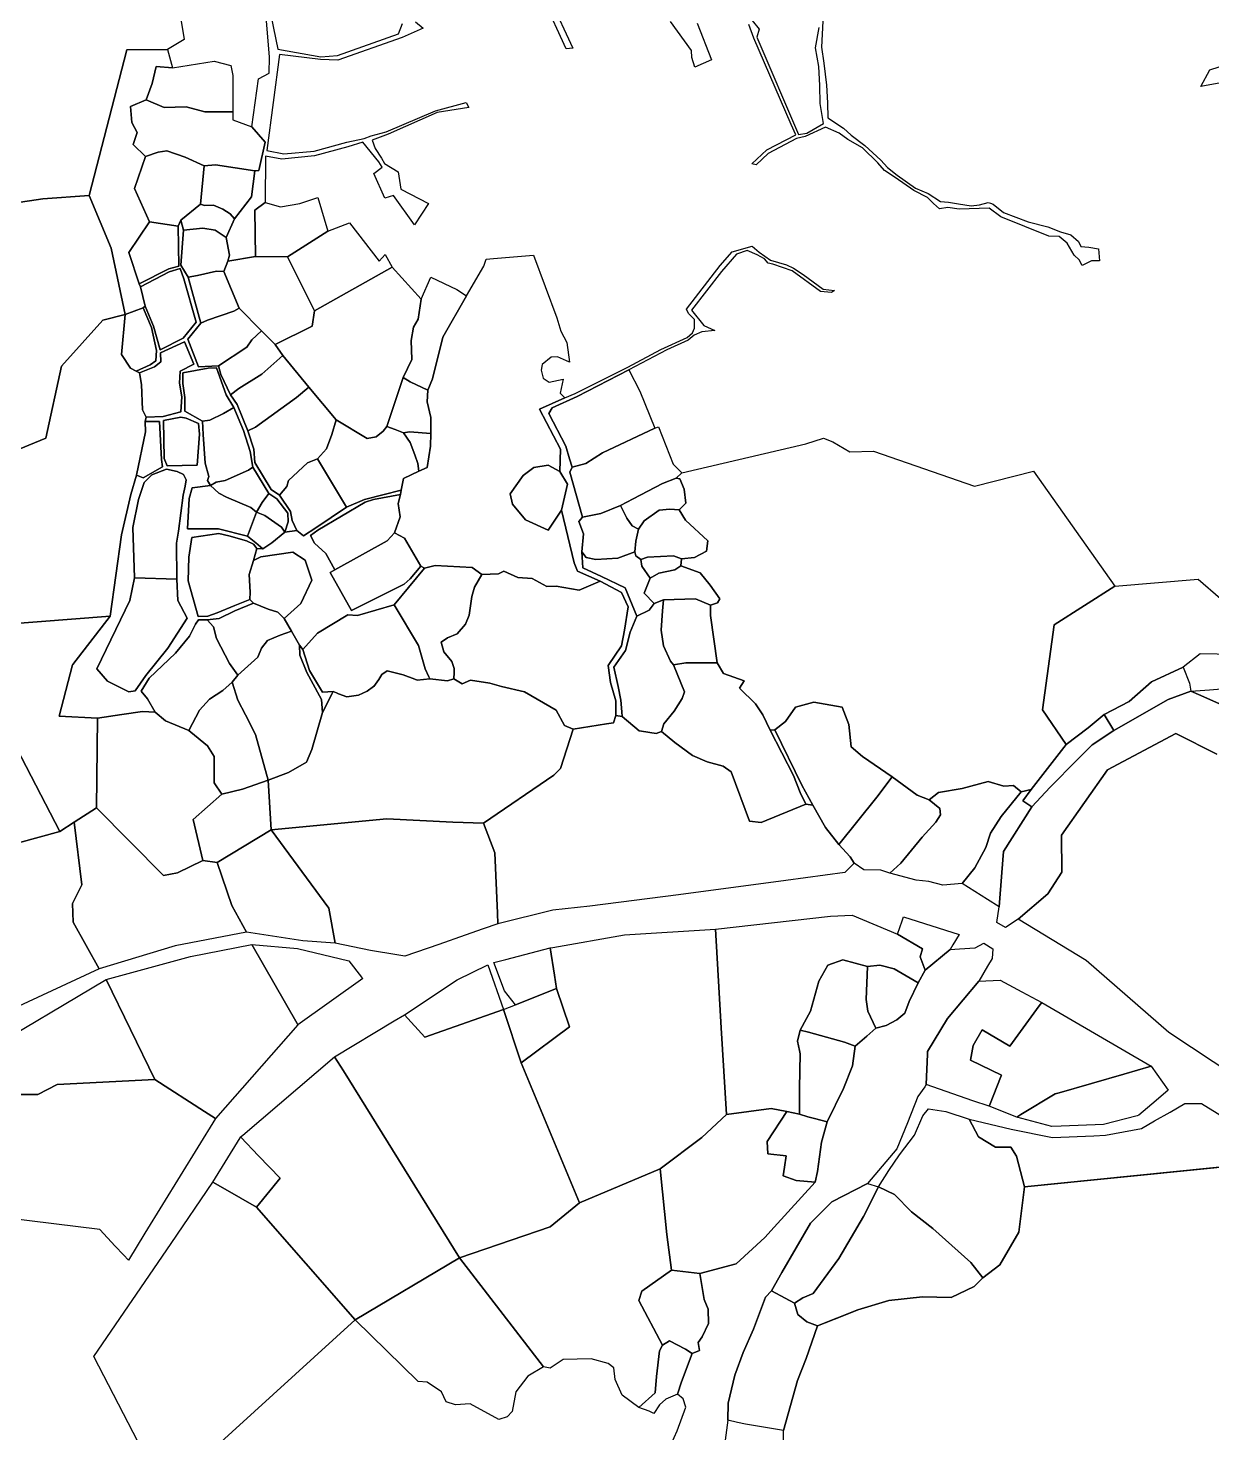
# Model space of a CAD drawing. Extents: x 544494 to 549037, y 1840490 to 1845220.
# Drawn here: x 546288.2 to 546574.5, y 1842195.2 to 1842534.8 of the extents above; entities that cross this region are included whole.
import ezdxf

# ---------------------------------------------------------------- set-up
doc = ezdxf.new("R2010")
doc.units = 0
doc.layers.add('Level 30', color=7, linetype='Continuous')

msp = doc.modelspace()

# ---------------------------------------------------------------- linework, layer by layer
at = {"layer": 'Level 30'}
for points in [[(546325.95, 1842532.06), (546321.91, 1842529.62), (546312.07, 1842529.53), (546302.97, 1842494.3), (546291.74, 1842493.54), (546249, 1842487.2), (546248.32, 1842516.22), (546251.68, 1842533.76), (546255.29, 1842545.66), (546301.68, 1842546.68), (546313.11, 1842545.78), (546320.74, 1842537.23), (546324.92, 1842538.41)], [(546318.2, 1842521.39), (546316.71, 1842517.43), (546312.99, 1842515.86), (546313.31, 1842511.99), (546314.58, 1842509.54), (546313.57, 1842506.7), (546316.54, 1842503.74), (546313.92, 1842496.02), (546317.55, 1842487.93), (546312.53, 1842480.52), (546315.06, 1842473.01), (546315.35, 1842472.25), (546316.53, 1842467.57), (546316, 1842467.2), (546311.66, 1842465.57), (546308.31, 1842481.64), (546302.97, 1842494.3), (546312.07, 1842529.53), (546321.91, 1842529.62), (546323.13, 1842525.23), (546319.18, 1842525.51)], [(546337.72, 1842523.33), (546337.67, 1842514.59), (546335.36, 1842514.53), (546330.93, 1842514.59), (546326.39, 1842515.77), (546321.09, 1842515.61), (546316.71, 1842517.43), (546318.2, 1842521.39), (546319.18, 1842525.51), (546323.13, 1842525.23), (546333.15, 1842526.8), (546337.19, 1842525.75)], [(546342.31, 1842510.94), (546345.51, 1842507.25), (546343.98, 1842500.35), (546343.02, 1842500.26), (546333.52, 1842501.78), (546330.74, 1842501.51), (546326.15, 1842503.61), (546321.72, 1842505.1), (546319.61, 1842504.77), (546316.54, 1842503.74), (546313.57, 1842506.7), (546314.58, 1842509.54), (546313.31, 1842511.99), (546312.99, 1842515.86), (546316.71, 1842517.43), (546321.09, 1842515.61), (546326.39, 1842515.77), (546330.93, 1842514.59), (546335.36, 1842514.53), (546337.67, 1842514.59), (546337.69, 1842512.6)], [(546316.54, 1842503.74), (546319.61, 1842504.77), (546321.72, 1842505.1), (546326.15, 1842503.61), (546330.74, 1842501.51), (546329.86, 1842492.24), (546325.16, 1842488.4), (546324.51, 1842486.89), (546317.55, 1842487.93), (546313.92, 1842496.02)], [(546330.74, 1842501.51), (546333.52, 1842501.78), (546343.02, 1842500.26), (546342.22, 1842494.02), (546338.1, 1842488.66), (546337.09, 1842489.92), (546335.25, 1842491.01), (546333, 1842491.97), (546330.88, 1842491.91), (546329.86, 1842492.24)], [(546302.97, 1842494.3), (546308.31, 1842481.64), (546311.66, 1842465.57), (546306.22, 1842464.18), (546296.23, 1842453.08), (546292.47, 1842435.68), (546283.3, 1842431.84), (546284.14, 1842419.28), (546264.17, 1842421.67), (546240.96, 1842424.62), (546244.13, 1842432.46), (546249, 1842487.2), (546291.74, 1842493.54)], [(546338.1, 1842488.66), (546336.06, 1842484.19), (546333.46, 1842485.96), (546330.48, 1842486.4), (546325.76, 1842485.97), (546325.16, 1842488.4), (546329.86, 1842492.24), (546330.88, 1842491.91), (546333, 1842491.97), (546335.25, 1842491.01), (546337.09, 1842489.92)], [(546358.29, 1842493.85), (546360.65, 1842485.75), (546350.94, 1842479.51), (546343.17, 1842479.55), (546343.06, 1842490.78), (546345.54, 1842492.64), (546349.2, 1842491.62), (546353.88, 1842492.36)], [(546353.22, 1842413.32), (546350.26, 1842412.98), (546351.08, 1842415.43), (546351.03, 1842417.52), (546348.34, 1842420.96), (546346.44, 1842422.3), (546342.53, 1842428.64), (546341.89, 1842432.43), (546340.25, 1842437.55), (546337.93, 1842443.06), (546336.09, 1842446.16), (546333.75, 1842452.7), (546331.77, 1842452.62), (546325.61, 1842451.44), (546325.64, 1842448.89), (546326.07, 1842445.47), (546326.1, 1842442.16), (546330.37, 1842439.8), (546330.51, 1842436.56), (546330.99, 1842429.6), (546331.87, 1842426.41), (546331.57, 1842425.45), (546332.28, 1842424.23), (546327.89, 1842423.66), (546327.18, 1842421.1), (546326.77, 1842413.74), (546334.24, 1842413.72), (546341.28, 1842411.94), (546343.24, 1842410.4), (546344.95, 1842408.88), (546343.49, 1842408.98), (546342.71, 1842410.01), (546341.01, 1842410.82), (546336.75, 1842412.05), (546334.31, 1842412.6), (546327.77, 1842411.69), (546327.08, 1842406.87), (546326.9, 1842401.2), (546329.3, 1842392.57), (546331.62, 1842392.61), (546333.95, 1842393.43), (546338.2, 1842395.21), (546341.8, 1842396.66), (546342.73, 1842395.74), (546338.17, 1842393.92), (546334.41, 1842392.04), (546331.51, 1842391.78), (546329.37, 1842391.75), (546328.65, 1842390.69), (546327.21, 1842387.77), (546323.85, 1842383.69), (546317.49, 1842377.65), (546315.52, 1842374.48), (546317.07, 1842372.62), (546318.93, 1842369.41), (546315.82, 1842369.57), (546310.8869, 1842368.851), (546304.98, 1842367.99), (546295.71, 1842368.49), (546298.95, 1842380.84), (546299.0057, 1842380.912), (546308.05, 1842392.61), (546310.76, 1842412.27), (546313.02, 1842422.01), (546314.41, 1842426.71), (546316.05, 1842426.11), (546320.67, 1842428.7), (546320.41, 1842430.47), (546319.96, 1842439.72), (546316.48, 1842439.69), (546316.75, 1842440.71), (546320.85, 1842440.9), (546325.11, 1842442.02), (546325.34, 1842445.65), (546324.77, 1842448.93), (546324.94, 1842451.86), (546328.29, 1842453.57), (546326, 1842458.92), (546320.23, 1842456.29), (546320.29, 1842454.14), (546318.76, 1842452.89), (546315.14, 1842451.47), (546314.29, 1842451.87), (546317.72, 1842453.42), (546319.11, 1842454.33), (546319.27, 1842456.83), (546318.03, 1842462.43), (546316, 1842467.2), (546316.53, 1842467.57), (546318.51, 1842462.77), (546320.13, 1842457.02), (546325.69, 1842459.84), (546328.87, 1842463.74), (546325.82, 1842474.19), (546324.93, 1842476.68), (546322.28, 1842475.9), (546315.35, 1842472.25), (546315.06, 1842473.01), (546322.2, 1842476.63), (546324.65, 1842477.28), (546324.51, 1842486.89), (546325.16, 1842488.4), (546325.76, 1842485.97), (546325.15, 1842477.46), (546326.91, 1842474.57), (546329.93, 1842463.49), (546326.83, 1842459.59), (546329.38, 1842452.94), (546334.23, 1842453.17), (546334.8, 1842451.05), (546337.15, 1842446.11), (546338.72, 1842443.78), (546341.36, 1842437.42), (546342.79, 1842432.99), (546343.04, 1842429.79), (546346.96, 1842423.28), (546348.98, 1842421.87), (546351.64, 1842417.97), (546352.09, 1842415.75)], [(546324.51, 1842486.89), (546324.65, 1842477.28), (546322.2, 1842476.63), (546315.06, 1842473.01), (546312.53, 1842480.52), (546317.55, 1842487.93)], [(546336.91, 1842479.94), (546336.51, 1842478.47), (546335.55, 1842475.95), (546333.74, 1842476), (546329.14, 1842474.98), (546326.91, 1842474.57), (546325.15, 1842477.46), (546325.76, 1842485.97), (546330.48, 1842486.4), (546333.46, 1842485.96), (546336.06, 1842484.19)], [(546376.21, 1842477.02), (546357.44, 1842466.42), (546350.94, 1842479.51), (546360.65, 1842485.75), (546365.94, 1842487.7), (546373.08, 1842478.43), (546374.56, 1842480.08)], [(546483.19, 1842471.35), (546482.5, 1842470.92), (546479.82, 1842471.15), (546473.01, 1842476.15), (546468.33, 1842477.71), (546467.16, 1842478), (546466.27, 1842479.05), (546464.51, 1842480), (546462.11, 1842481.02), (546459.5, 1842480.16), (546455.9, 1842475.98), (546448.62, 1842466.59), (546451.65, 1842462.92), (546454.26, 1842461.68), (546451.15, 1842461.36), (546449.26, 1842460.56), (546447.85, 1842459.32), (546442.64, 1842457.05), (546433.46, 1842452.17), (546420.95, 1842445.77), (546414.95, 1842442.96), (546414.1, 1842441.62), (546418.24, 1842433.72), (546419.09, 1842430.65), (546419.77, 1842428.69), (546419.19, 1842427.46), (546422.26, 1842416.55), (546421.41, 1842415.5), (546422.53, 1842412.53), (546422.13, 1842408.17), (546422.37, 1842404.31), (546426.84, 1842402.24), (546432.56, 1842399.48), (546435.42, 1842392.65), (546433.8, 1842388.75), (546432.66, 1842384.36), (546429.84, 1842380.34), (546430.92, 1842375.61), (546431.55, 1842372.32), (546431.7675, 1842369.5417), (546431.86, 1842368.36), (546430.37, 1842368.58), (546430.3609, 1842370.2193), (546430.35, 1842372.2), (546429.04, 1842376.62), (546428.46, 1842380.74), (546431.72, 1842385.48), (546432.4, 1842389.23), (546433.31, 1842394.9), (546431.71, 1842398.37), (546426.52, 1842401.1), (546421.06, 1842403.53), (546420.22, 1842405.51), (546417.18, 1842418.29), (546418.68, 1842424.57), (546416.83, 1842427.57), (546416.92, 1842432.97), (546411.87, 1842442.68), (546417.97, 1842445.4), (546420.5, 1842446.49), (546433.21, 1842452.86), (546441.22, 1842457.13), (546447.58, 1842460), (546448.87, 1842461.14), (546449.34, 1842462.26), (546449.34, 1842464.32), (546447.93, 1842465.82), (546447.46, 1842466.82), (546455.58, 1842477.4), (546458.5, 1842480.69), (546463.27, 1842482.12), (546465.03, 1842480.61), (546467.71, 1842478.66), (546471.6, 1842477.56), (546473.27, 1842476.8), (546475.67, 1842475.27), (546480.46, 1842471.72)], [(546356.89, 1842462.76), (546347.94, 1842458.28), (546344.62, 1842461.61), (546339.25, 1842467.11), (546335.55, 1842475.95), (546336.51, 1842478.47), (546343.17, 1842479.55), (546350.94, 1842479.51), (546357.44, 1842466.42)], [(546401.93, 1842402.83), (546397.93, 1842402.67), (546395.62, 1842404.37), (546386.64, 1842404.91), (546384.08, 1842404.2), (546383.2, 1842404.7), (546379.25, 1842411.47), (546376.8, 1842412.81), (546378.14, 1842416.68), (546377.7, 1842419.85), (546378.22, 1842422.06), (546378.42, 1842423.09), (546379, 1842425.89), (546382.7, 1842427.66), (546384.73, 1842428.56), (546385.53, 1842433.74), (546385.58, 1842436.76), (546385.61, 1842440.66), (546384.67, 1842444.42), (546384.86, 1842447.25), (546385.96, 1842450.02), (546388.52, 1842460.05), (546394.2, 1842470.1), (546398.38, 1842477.25), (546398.99, 1842478.96), (546400.72, 1842479.13), (546410.44, 1842479.93), (546416.1, 1842464.77), (546417.04, 1842461.51), (546418.52, 1842458.82), (546419.15, 1842454.06), (546416.25, 1842455.33), (546414.73, 1842455.22), (546412.53, 1842453.49), (546412.26, 1842452.12), (546412.74, 1842450.18), (546414.21, 1842449.18), (546417.6, 1842449.95), (546416.88, 1842446.54), (546417.97, 1842445.4), (546411.87, 1842442.68), (546416.92, 1842432.97), (546416.83, 1842427.57), (546413.93, 1842429.11), (546410.5, 1842428.58), (546407.9, 1842426.68), (546404.74, 1842422.23), (546405.37, 1842419.71), (546408.52, 1842415.95), (546413.97, 1842413.39), (546417.18, 1842418.29), (546420.22, 1842405.51), (546421.06, 1842403.53), (546426.52, 1842401.1), (546421.43, 1842398.88), (546415.9, 1842399.88), (546413.65, 1842399.8), (546410.14, 1842401.75), (546406.6, 1842402.02), (546403.21, 1842403.52)], [(546318.51, 1842462.77), (546316.53, 1842467.57), (546315.35, 1842472.25), (546322.28, 1842475.9), (546324.93, 1842476.68), (546325.82, 1842474.19), (546328.87, 1842463.74), (546325.69, 1842459.84), (546320.13, 1842457.02)], [(546335.55, 1842475.95), (546339.25, 1842467.11), (546337.97, 1842466.34), (546331.54, 1842464.17), (546329.93, 1842463.49), (546326.91, 1842474.57), (546329.14, 1842474.98), (546333.74, 1842476)], [(546380.99, 1842454.66), (546378.93, 1842450.31), (546374.92, 1842438.45), (546374.04, 1842437.36), (546372.34, 1842435.96), (546370.23, 1842435.59), (546362.73, 1842440.11), (546356.05, 1842448), (546349.79, 1842455.67), (546347.94, 1842458.28), (546356.89, 1842462.76), (546357.44, 1842466.42), (546376.21, 1842477.02), (546383.27, 1842469.25), (546382.55, 1842464.47), (546381.43, 1842462.52), (546380.84, 1842459.3)], [(546385.59, 1842474.62), (546391.88, 1842471.59), (546394.2, 1842470.1), (546388.52, 1842460.05), (546385.96, 1842450.02), (546384.86, 1842447.25), (546380.63, 1842449.31), (546378.93, 1842450.31), (546380.99, 1842454.66), (546380.84, 1842459.3), (546381.43, 1842462.52), (546382.55, 1842464.47), (546383.27, 1842469.25)], [(546318.03, 1842462.43), (546319.27, 1842456.83), (546319.11, 1842454.33), (546317.72, 1842453.42), (546314.29, 1842451.87), (546312.99, 1842452.61), (546310.79, 1842455.91), (546311.66, 1842465.57), (546316, 1842467.2)], [(546339.25, 1842467.11), (546344.62, 1842461.61), (546342.27, 1842459.4), (546341.1, 1842457.64), (546334.23, 1842453.17), (546329.38, 1842452.94), (546326.83, 1842459.59), (546329.93, 1842463.49), (546331.54, 1842464.17), (546337.97, 1842466.34)], [(546347.94, 1842458.28), (546349.79, 1842455.67), (546344.69, 1842451.13), (546339.16, 1842447.69), (546337.15, 1842446.11), (546334.8, 1842451.05), (546334.23, 1842453.17), (546341.1, 1842457.64), (546342.27, 1842459.4), (546344.62, 1842461.61)], [(546320.23, 1842456.29), (546326, 1842458.92), (546328.29, 1842453.57), (546324.94, 1842451.86), (546324.77, 1842448.93), (546325.34, 1842445.65), (546325.11, 1842442.02), (546320.85, 1842440.9), (546316.75, 1842440.71), (546315.86, 1842442.5), (546315.63, 1842448.65), (546315.14, 1842451.47), (546318.76, 1842452.89), (546320.29, 1842454.14)], [(546349.79, 1842455.67), (546356.05, 1842448), (546353.13, 1842445.49), (546343.18, 1842438.32), (546341.36, 1842437.42), (546338.72, 1842443.78), (546337.15, 1842446.11), (546339.16, 1842447.69), (546344.69, 1842451.13)], [(546332.14, 1842439.99), (546330.37, 1842439.8), (546326.1, 1842442.16), (546326.07, 1842445.47), (546325.64, 1842448.89), (546325.61, 1842451.44), (546331.77, 1842452.62), (546333.75, 1842452.7), (546336.09, 1842446.16), (546337.93, 1842443.06), (546335.41, 1842441.64)], [(546423.05, 1842429.57), (546419.77, 1842428.69), (546419.09, 1842430.65), (546418.24, 1842433.72), (546414.1, 1842441.62), (546414.95, 1842442.96), (546420.95, 1842445.77), (546433.46, 1842452.17), (546436.14, 1842447.01), (546439.73, 1842438.06), (546427.14, 1842432.1)], [(546356.05, 1842448), (546362.73, 1842440.11), (546361.65, 1842436.53), (546360.34, 1842433.09), (546358.19, 1842430.69), (546355.79, 1842429.68), (546351.15, 1842425.44), (546350.76, 1842423.98), (546348.98, 1842421.87), (546346.96, 1842423.28), (546343.04, 1842429.79), (546342.79, 1842432.99), (546341.36, 1842437.42), (546343.18, 1842438.32), (546353.13, 1842445.49)], [(546385.61, 1842440.66), (546385.58, 1842436.76), (546380.4, 1842437.19), (546378.95, 1842436.94), (546376.97, 1842437.75), (546374.92, 1842438.45), (546378.93, 1842450.31), (546380.63, 1842449.31), (546384.86, 1842447.25), (546384.67, 1842444.42)], [(546333.65, 1842425.04), (546332.28, 1842424.23), (546331.57, 1842425.45), (546331.87, 1842426.41), (546330.99, 1842429.6), (546330.51, 1842436.56), (546330.37, 1842439.8), (546332.14, 1842439.99), (546335.41, 1842441.64), (546337.93, 1842443.06), (546340.25, 1842437.55), (546341.89, 1842432.43), (546342.53, 1842428.64), (546341.46, 1842427.93), (546335.88, 1842425.47)], [(546316.48, 1842439.69), (546319.96, 1842439.72), (546320.41, 1842430.47), (546320.67, 1842428.7), (546316.05, 1842426.11), (546314.41, 1842426.71), (546316.6, 1842437.2)], [(546329.36, 1842439.19), (546329.62, 1842436.62), (546329.1, 1842429.13), (546321.78, 1842428.95), (546321.08, 1842430.75), (546320.93, 1842439.9), (546325.15, 1842440.71), (546326.38, 1842440.51)], [(546329.62, 1842436.62), (546329.36, 1842439.19), (546326.38, 1842440.51), (546325.15, 1842440.71), (546320.93, 1842439.9), (546321.08, 1842430.75), (546321.78, 1842428.95), (546329.1, 1842429.13)], [(546379, 1842425.89), (546378.42, 1842423.09), (546369.55, 1842420.85), (546365.16, 1842418.97), (546358.19, 1842430.69), (546360.34, 1842433.09), (546361.65, 1842436.53), (546362.73, 1842440.11), (546370.23, 1842435.59), (546372.34, 1842435.96), (546374.04, 1842437.36), (546374.92, 1842438.45), (546376.97, 1842437.75), (546378.95, 1842436.94), (546380.6, 1842434.63), (546381.74, 1842431.6), (546382.46, 1842429.54), (546382.7, 1842427.66)], [(546446.31, 1842427.25), (546444.91, 1842425.98), (546441.62, 1842424.74), (546434.5, 1842421), (546431.45, 1842419.36), (546426.72, 1842417.47), (546422.26, 1842416.55), (546419.19, 1842427.46), (546419.77, 1842428.69), (546423.05, 1842429.57), (546427.14, 1842432.1), (546439.73, 1842438.06), (546440.63, 1842438.4), (546444.2, 1842429.39)], [(546378.95, 1842436.94), (546380.4, 1842437.19), (546385.58, 1842436.76), (546385.53, 1842433.74), (546384.73, 1842428.56), (546382.7, 1842427.66), (546382.46, 1842429.54), (546381.74, 1842431.6), (546380.6, 1842434.63)], [(546533.54, 1842369.97), (546539.28, 1842361.61), (546530.79, 1842350.76), (546528.41, 1842350.17), (546526.48, 1842351.7), (546524.21, 1842351.52), (546520.38, 1842352.67), (546514.13, 1842350.96), (546508.36, 1842350.04), (546506.15, 1842348.2), (546503.22, 1842349.39), (546497.19, 1842353.76), (546489.96, 1842358.68), (546487.23, 1842361.05), (546486.71, 1842366.48), (546485.11, 1842370.6), (546478.26, 1842371.88), (546473.78, 1842370.65), (546471.35, 1842367.13), (546468.76, 1842365.12), (546467.67, 1842365.04), (546465.87, 1842368.75), (546464.11, 1842371.44), (546460.27, 1842375.23), (546461.41, 1842377.02), (546456.35, 1842378.74), (546454.85, 1842381.39), (546453.2, 1842392.82), (546453.23, 1842395.29), (546454.9, 1842395.83), (546455.51, 1842396.82), (546453.14, 1842400.1), (546450.7, 1842403.15), (546446.03, 1842404.77), (546446.23, 1842406.49), (546449.35, 1842406.8), (546452.28, 1842408.38), (546452.61, 1842410.82), (546447.17, 1842415.81), (546445.62, 1842418.31), (546447.3, 1842419.95), (546446.83, 1842423.3), (546445.82, 1842425.84), (546444.91, 1842425.98), (546446.31, 1842427.25), (546476.33, 1842434.31), (546480.53, 1842435.63), (546482.85, 1842434.8), (546486.9, 1842432.36), (546492.63, 1842432.54), (546517.07, 1842424.09), (546531.39, 1842427.71), (546550.99, 1842399.88), (546536.33, 1842390.5)], [(546326.62, 1842392.14), (546324.43, 1842396.43), (546324.14, 1842401.57), (546324.09, 1842410.31), (546324.58, 1842413.19), (546325.67, 1842421.88), (546326.15, 1842424.09), (546326.4, 1842425.58), (546325.77, 1842426.89), (546324.25, 1842427.6), (546321.62, 1842428.21), (546318.09, 1842426.77), (546316.29, 1842424.93), (546314.89, 1842420.81), (546313.48, 1842414.08), (546313.9, 1842401.9), (546312.76, 1842396.41), (546304.8, 1842379.92), (546307.35, 1842376.91), (546312.57, 1842374.32), (546314.05, 1842374.6), (546316.67, 1842378.25), (546321.96, 1842384.92)], [(546318.09, 1842426.77), (546321.62, 1842428.21), (546324.25, 1842427.6), (546325.77, 1842426.89), (546326.4, 1842425.58), (546326.15, 1842424.09), (546325.67, 1842421.88), (546324.58, 1842413.19), (546324.09, 1842410.31), (546324.14, 1842401.57), (546313.9, 1842401.9), (546313.48, 1842414.08), (546314.89, 1842420.81), (546316.29, 1842424.93)], [(546344.77, 1842420.08), (546343.45, 1842417.74), (546342.03, 1842418.92), (546336.21, 1842421.37), (546334.31, 1842422.39), (546332.28, 1842424.23), (546333.65, 1842425.04), (546335.88, 1842425.47), (546341.46, 1842427.93), (546342.53, 1842428.64), (546346.44, 1842422.3)], [(546358.19, 1842430.69), (546365.16, 1842418.97), (546357.79, 1842413.95), (546354.77, 1842412.06), (546353.22, 1842413.32), (546352.09, 1842415.75), (546351.64, 1842417.97), (546348.98, 1842421.87), (546350.76, 1842423.98), (546351.15, 1842425.44), (546355.79, 1842429.68)], [(546418.68, 1842424.57), (546417.18, 1842418.29), (546413.97, 1842413.39), (546408.52, 1842415.95), (546405.37, 1842419.71), (546404.74, 1842422.23), (546407.9, 1842426.68), (546410.5, 1842428.58), (546413.93, 1842429.11), (546416.83, 1842427.57)], [(546343.45, 1842417.74), (546341.28, 1842411.94), (546334.24, 1842413.72), (546326.77, 1842413.74), (546327.18, 1842421.1), (546327.89, 1842423.66), (546332.28, 1842424.23), (546334.31, 1842422.39), (546336.21, 1842421.37), (546342.03, 1842418.92)], [(546444.91, 1842425.98), (546445.82, 1842425.84), (546446.83, 1842423.3), (546447.3, 1842419.95), (546445.62, 1842418.31), (546443.41, 1842418.49), (546440.79, 1842418.24), (546437.19, 1842415.69), (546435.78, 1842413.64), (546434.25, 1842414.51), (546432.98, 1842416.3), (546431.45, 1842419.36), (546434.5, 1842421), (546441.62, 1842424.74)], [(546383.2, 1842404.7), (546384.08, 1842404.2), (546380.2, 1842399.59), (546376.72, 1842395.36), (546367.87, 1842392.77), (546365.54, 1842392.95), (546358.15, 1842388.53), (546354.64, 1842384.56), (546353.83, 1842385.62), (546351.87, 1842389), (546350.09, 1842392.07), (546354.12, 1842395.71), (546356.79, 1842401.31), (546355.2, 1842406.17), (546352.23, 1842408.11), (546344.5, 1842406.96), (546342.71, 1842406.11), (546343.49, 1842408.98), (546344.95, 1842408.88), (546347.13, 1842410.39), (546350.26, 1842412.98), (546353.22, 1842413.32), (546354.77, 1842412.06), (546357.79, 1842413.95), (546365.16, 1842418.97), (546369.55, 1842420.85), (546378.42, 1842423.09), (546378.22, 1842422.06), (546371.74, 1842420.81), (546369.71, 1842420.23), (546358.23, 1842413.44), (546356.52, 1842412.15), (546357.49, 1842410.31), (546360.22, 1842407.78), (546362.35, 1842403.86), (546361.22, 1842403.18), (546366.39, 1842394.04), (546379.13, 1842400.39), (546380.63, 1842401.68)], [(546346.44, 1842422.3), (546348.34, 1842420.96), (546351.03, 1842417.52), (546351.08, 1842415.43), (546350.26, 1842412.98), (546349.46, 1842414.12), (546345.44, 1842416.96), (546343.45, 1842417.74), (546344.77, 1842420.08)], [(546362.35, 1842403.86), (546360.22, 1842407.78), (546357.49, 1842410.31), (546356.52, 1842412.15), (546358.23, 1842413.44), (546369.71, 1842420.23), (546371.74, 1842420.81), (546378.22, 1842422.06), (546377.7, 1842419.85), (546378.14, 1842416.68), (546376.8, 1842412.81), (546375.04, 1842410.88)], [(546347.13, 1842410.39), (546344.95, 1842408.88), (546343.24, 1842410.4), (546341.28, 1842411.94), (546343.45, 1842417.74), (546345.44, 1842416.96), (546349.46, 1842414.12), (546350.26, 1842412.98)], [(546431.45, 1842419.36), (546432.98, 1842416.3), (546434.25, 1842414.51), (546435.78, 1842413.64), (546435.2, 1842410.75), (546434.91, 1842408.15), (546430.83, 1842406.66), (546425.5, 1842406.37), (546423.14, 1842406.83), (546422.13, 1842408.17), (546422.53, 1842412.53), (546421.41, 1842415.5), (546422.26, 1842416.55), (546426.72, 1842417.47)], [(546449.35, 1842406.8), (546446.23, 1842406.49), (546444.28, 1842407.23), (546437.98, 1842406.86), (546436.39, 1842406.37), (546435.19, 1842407.2), (546434.91, 1842408.15), (546435.2, 1842410.75), (546435.78, 1842413.64), (546437.19, 1842415.69), (546440.79, 1842418.24), (546443.41, 1842418.49), (546445.62, 1842418.31), (546447.17, 1842415.81), (546452.61, 1842410.82), (546452.28, 1842408.38)], [(546343.49, 1842408.98), (546342.71, 1842406.11), (546341.64, 1842402.69), (546341.86, 1842398.41), (546341.8, 1842396.66), (546338.2, 1842395.21), (546333.95, 1842393.43), (546331.62, 1842392.61), (546329.3, 1842392.57), (546326.9, 1842401.2), (546327.08, 1842406.87), (546327.77, 1842411.69), (546334.31, 1842412.6), (546336.75, 1842412.05), (546341.01, 1842410.82), (546342.71, 1842410.01)], [(546361.22, 1842403.18), (546362.35, 1842403.86), (546375.04, 1842410.88), (546376.8, 1842412.81), (546379.25, 1842411.47), (546383.2, 1842404.7), (546380.63, 1842401.68), (546379.13, 1842400.39), (546366.39, 1842394.04)], [(546342.71, 1842406.11), (546344.5, 1842406.96), (546352.23, 1842408.11), (546355.2, 1842406.17), (546356.79, 1842401.31), (546354.12, 1842395.71), (546350.09, 1842392.07), (546348.59, 1842393.64), (546346.24, 1842394.35), (546342.73, 1842395.74), (546341.8, 1842396.66), (546341.86, 1842398.41), (546341.64, 1842402.69)], [(546438.68, 1842401.81), (546437.2, 1842398.19), (546439.64, 1842395.71), (546438.38, 1842394.1), (546435.42, 1842392.65), (546432.56, 1842399.48), (546426.84, 1842402.24), (546422.37, 1842404.31), (546422.13, 1842408.17), (546423.14, 1842406.83), (546425.5, 1842406.37), (546430.83, 1842406.66), (546434.91, 1842408.15), (546435.19, 1842407.2), (546436.39, 1842406.37), (546436.61, 1842404.69)], [(546446.23, 1842406.49), (546446.03, 1842404.77), (546444.62, 1842403.84), (546440.73, 1842403.05), (546438.68, 1842401.81), (546436.61, 1842404.69), (546436.39, 1842406.37), (546437.98, 1842406.86), (546444.28, 1842407.23)], [(546384.08, 1842404.2), (546386.64, 1842404.91), (546395.62, 1842404.37), (546397.93, 1842402.67), (546396.12, 1842399.62), (546395.52, 1842397.38), (546394.85, 1842392.88), (546393.99, 1842390.73), (546392, 1842388.34), (546389.62, 1842387.4), (546388.12, 1842386.31), (546388.77, 1842384.05), (546390.7, 1842381.65), (546391.24, 1842379.98), (546391.2095, 1842379.0201), (546391.16, 1842377.46), (546389.61, 1842376.98), (546385.33, 1842377.46), (546385.0951, 1842377.9656), (546384.21, 1842379.87), (546382.63, 1842385.53), (546376.72, 1842395.36), (546380.2, 1842399.59)], [(546454.9, 1842395.83), (546453.23, 1842395.29), (546449.63, 1842396.81), (546441.85, 1842396.55), (546439.64, 1842395.71), (546437.2, 1842398.19), (546438.68, 1842401.81), (546440.73, 1842403.05), (546444.62, 1842403.84), (546446.03, 1842404.77), (546450.7, 1842403.15), (546453.14, 1842400.1), (546455.51, 1842396.82)], [(546324.43, 1842396.43), (546326.62, 1842392.14), (546321.96, 1842384.92), (546316.67, 1842378.25), (546314.05, 1842374.6), (546312.57, 1842374.32), (546307.35, 1842376.91), (546304.8, 1842379.92), (546312.76, 1842396.41), (546313.9, 1842401.9), (546324.14, 1842401.57)], [(546433.31, 1842394.9), (546432.4, 1842389.23), (546431.72, 1842385.48), (546428.46, 1842380.74), (546429.04, 1842376.62), (546430.35, 1842372.2), (546430.3609, 1842370.2193), (546430.37, 1842368.58), (546429.81, 1842366.82), (546428.09, 1842366.57), (546419.99, 1842365.29), (546417.95, 1842366.21), (546415.87, 1842369.87), (546408.25, 1842374.38), (546402.71, 1842375.61), (546399.85, 1842376.45), (546395.17, 1842377.2), (546393.19, 1842376.3), (546391.16, 1842377.46), (546391.2095, 1842379.0201), (546391.24, 1842379.98), (546390.7, 1842381.65), (546388.77, 1842384.05), (546388.12, 1842386.31), (546389.62, 1842387.4), (546392, 1842388.34), (546393.99, 1842390.73), (546394.85, 1842392.88), (546395.52, 1842397.38), (546396.12, 1842399.62), (546397.93, 1842402.67), (546401.93, 1842402.83), (546403.21, 1842403.52), (546406.6, 1842402.02), (546410.14, 1842401.75), (546413.65, 1842399.8), (546415.9, 1842399.88), (546421.43, 1842398.88), (546426.52, 1842401.1), (546431.71, 1842398.37)], [(546550.99, 1842399.88), (546571.17, 1842401.54), (546576.59, 1842396.88), (546584.6397, 1842398.385), (546583.04, 1842395.59), (546581.0827, 1842383.9659), (546579.87, 1842383.4), (546571.67, 1842383.55), (546567.56, 1842380.33), (546559.9, 1842376.74), (546554.46, 1842372.03), (546548.45, 1842368.87), (546544.59, 1842365.67), (546539.28, 1842361.61), (546533.54, 1842369.97), (546536.33, 1842390.5)], [(546350.09, 1842392.07), (546351.87, 1842389), (546349.17, 1842388.03), (546346.07, 1842386.74), (546344.64, 1842384.9), (546343.77, 1842382.76), (546338.91, 1842378.4), (546336.92, 1842381.18), (546333.73, 1842387.2), (546333.04, 1842390.06), (546331.51, 1842391.78), (546334.41, 1842392.04), (546338.17, 1842393.92), (546342.73, 1842395.74), (546346.24, 1842394.35), (546348.59, 1842393.64)], [(546376.72, 1842395.36), (546382.63, 1842385.53), (546384.21, 1842379.87), (546385.0951, 1842377.9656), (546385.33, 1842377.46), (546382.26, 1842377.2), (546381.7558, 1842377.3897), (546378.91, 1842378.46), (546375.05, 1842379.41), (546373.75, 1842378.56), (546373.04, 1842377.32), (546371.7826, 1842375.6697), (546371.76, 1842375.64), (546370.23, 1842374.54), (546368.06, 1842373.51), (546365.26, 1842373.16), (546363.29, 1842373.89), (546362.7592, 1842374.1135), (546361.96, 1842374.45), (546359.4, 1842374.24), (546356.25, 1842379.46), (546354.64, 1842384.56), (546358.15, 1842388.53), (546365.54, 1842392.95), (546367.87, 1842392.77)], [(546441.93, 1842366.57), (546441.41, 1842364.73), (546440.11, 1842364.24), (546436.5513, 1842364.8417), (546435.97, 1842364.94), (546431.86, 1842368.36), (546431.7675, 1842369.5417), (546431.55, 1842372.32), (546430.92, 1842375.61), (546429.84, 1842380.34), (546432.66, 1842384.36), (546433.8, 1842388.75), (546435.42, 1842392.65), (546438.38, 1842394.1), (546439.64, 1842395.71), (546441.85, 1842396.55), (546441.62, 1842393.89), (546441.3, 1842389.24), (546441.9, 1842385.47), (546443.55, 1842381.77), (546444.25, 1842380.9), (546446.98, 1842374.36), (546446.39, 1842372.76), (546444.42, 1842369.68)], [(546447.29, 1842381.35), (546444.25, 1842380.9), (546443.55, 1842381.77), (546441.9, 1842385.47), (546441.3, 1842389.24), (546441.62, 1842393.89), (546441.85, 1842396.55), (546449.63, 1842396.81), (546453.23, 1842395.29), (546453.2, 1842392.82), (546454.85, 1842381.39)], [(546295.71, 1842368.49), (546304.98, 1842367.99), (546304.74, 1842346.27), (546299.3, 1842342.84), (546295.84, 1842340.55), (546270.31, 1842389.77), (546282.0931, 1842390.6567), (546308.05, 1842392.61), (546299.0057, 1842380.912), (546298.95, 1842380.84)], [(546338.91, 1842378.4), (546337.53, 1842376.64), (546335.28, 1842374.7), (546332.06, 1842372.55), (546329.64, 1842369.88), (546327.06, 1842364.99), (546321.42, 1842367.32), (546318.93, 1842369.41), (546317.07, 1842372.62), (546315.52, 1842374.48), (546317.49, 1842377.65), (546323.85, 1842383.69), (546327.21, 1842387.77), (546328.65, 1842390.69), (546329.37, 1842391.75), (546331.51, 1842391.78), (546333.04, 1842390.06), (546333.73, 1842387.2), (546336.92, 1842381.18)], [(546295.84, 1842340.55), (546285.85, 1842337.82), (546278.89, 1842349.03), (546264.37, 1842357.7), (546246.85, 1842378.84), (546270.31, 1842389.77)], [(546351.18, 1842354.84), (546346.26, 1842352.95), (546343.2, 1842363.99), (546340.7255, 1842368.7779), (546338.9, 1842372.31), (546337.53, 1842376.64), (546338.91, 1842378.4), (546343.77, 1842382.76), (546344.64, 1842384.9), (546346.07, 1842386.74), (546349.17, 1842388.03), (546351.87, 1842389), (546353.83, 1842385.62), (546353.94, 1842383.21), (546355.61, 1842379.03), (546358.6616, 1842373.4068), (546359.17, 1842372.47), (546359.4, 1842369.31), (546356.84, 1842360.41), (546355.55, 1842357.32)], [(546361.7016, 1842373.9311), (546359.4, 1842369.31), (546359.17, 1842372.47), (546358.6616, 1842373.4068), (546355.61, 1842379.03), (546353.94, 1842383.21), (546353.83, 1842385.62), (546354.64, 1842384.56), (546356.25, 1842379.46), (546359.4, 1842374.24), (546361.96, 1842374.45)], [(546444.58, 1842362.1), (546441.41, 1842364.73), (546441.93, 1842366.57), (546444.42, 1842369.68), (546446.39, 1842372.76), (546446.98, 1842374.36), (546444.25, 1842380.9), (546447.29, 1842381.35), (546454.85, 1842381.39), (546456.35, 1842378.74), (546461.41, 1842377.02), (546460.27, 1842375.23), (546464.11, 1842371.44), (546465.87, 1842368.75), (546467.67, 1842365.04), (546473.28, 1842354.14), (546474.89, 1842349.99), (546476.31, 1842347.16), (546465.5, 1842342.75), (546462.67, 1842343.04), (546458.27, 1842355), (546456.29, 1842356.4), (546452.41, 1842357.41), (546448.89, 1842358.97)], [(546567.56, 1842380.33), (546569.07, 1842376.45), (546569.39, 1842374.5), (546563.92, 1842372.49), (546550.81, 1842364.98), (546548.45, 1842368.87), (546554.46, 1842372.03), (546559.9, 1842376.74)], [(546337.53, 1842376.64), (546338.9, 1842372.31), (546340.7255, 1842368.7779), (546343.2, 1842363.99), (546346.26, 1842352.95), (546340.05, 1842350.84), (546335.03, 1842349.59), (546333.17, 1842352.32), (546333.18, 1842358.71), (546331.59, 1842361.31), (546327.5196, 1842364.6166), (546327.06, 1842364.99), (546329.64, 1842369.88), (546332.06, 1842372.55), (546335.28, 1842374.7)], [(546391.16, 1842377.46), (546393.19, 1842376.3), (546395.17, 1842377.2), (546399.85, 1842376.45), (546402.71, 1842375.61), (546408.25, 1842374.38), (546415.87, 1842369.87), (546417.95, 1842366.21), (546419.99, 1842365.29), (546416.97, 1842355.77), (546415.31, 1842354.21), (546398.3, 1842342.58), (546390.89, 1842342.8), (546374.95, 1842343.67), (546346.99, 1842340.98), (546346.26, 1842352.95), (546351.18, 1842354.84), (546355.55, 1842357.32), (546356.84, 1842360.41), (546359.4, 1842369.31), (546361.7016, 1842373.9311), (546361.96, 1842374.45), (546362.7592, 1842374.1135), (546363.29, 1842373.89), (546365.26, 1842373.16), (546368.06, 1842373.51), (546370.23, 1842374.54), (546371.76, 1842375.64), (546371.7826, 1842375.6697), (546373.04, 1842377.32), (546373.75, 1842378.56), (546375.05, 1842379.41), (546378.91, 1842378.46), (546381.7558, 1842377.3897), (546382.26, 1842377.2), (546385.33, 1842377.46), (546389.61, 1842376.98)], [(546597.99, 1842371.53), (546598.16, 1842369.84), (546596.63, 1842366.69), (546597.49, 1842364.03), (546591.36, 1842364.8), (546590.1923, 1842365.3156), (546571.2328, 1842373.6864), (546569.39, 1842374.5), (546573.9083, 1842374.858), (546576.8123, 1842375.0881), (546579.6253, 1842375.311), (546584.66, 1842375.71), (546585.08, 1842372.95), (546587.73, 1842372.21), (546592.38, 1842372.42), (546596.16, 1842371.17)], [(546493.44, 1842348.89), (546484.29, 1842337.47), (546481.01, 1842341.52), (546478, 1842346.98), (546475.36, 1842351.79), (546468.76, 1842365.12), (546471.35, 1842367.13), (546473.78, 1842370.65), (546478.26, 1842371.88), (546485.11, 1842370.6), (546486.71, 1842366.48), (546487.23, 1842361.05), (546489.96, 1842358.68), (546497.19, 1842353.76)], [(546328.14, 1842343.47), (546330.41, 1842333.55), (546324.34, 1842330.59), (546320.94, 1842329.93), (546304.74, 1842346.27), (546304.98, 1842367.99), (546310.8869, 1842368.851), (546315.82, 1842369.57), (546318.93, 1842369.41), (546321.42, 1842367.32), (546327.06, 1842364.99), (546327.5196, 1842364.6166), (546331.59, 1842361.31), (546333.18, 1842358.71), (546333.17, 1842352.32), (546335.03, 1842349.59)], [(546484.29, 1842337.47), (546487.02, 1842334.49), (546488, 1842332.89), (546485.75, 1842330.64), (546471.422, 1842328.7284), (546445.5, 1842325.27), (546424.05, 1842322.53), (546415.09, 1842321.54), (546401.8, 1842318.29), (546401.69, 1842320.8718), (546401.07, 1842335.43), (546398.3, 1842342.58), (546415.31, 1842354.21), (546416.97, 1842355.77), (546419.99, 1842365.29), (546428.09, 1842366.57), (546429.81, 1842366.82), (546430.37, 1842368.58), (546431.86, 1842368.36), (546435.97, 1842364.94), (546436.5513, 1842364.8417), (546440.11, 1842364.24), (546441.41, 1842364.73), (546444.58, 1842362.1), (546448.89, 1842358.97), (546452.41, 1842357.41), (546456.29, 1842356.4), (546458.27, 1842355), (546462.67, 1842343.04), (546465.5, 1842342.75), (546476.31, 1842347.16), (546478, 1842346.98), (546481.01, 1842341.52)], [(546548.45, 1842368.87), (546550.81, 1842364.98), (546545.52, 1842361.56), (546541.9, 1842357.94), (546535.42, 1842351.32), (546530.93, 1842346.53), (546528.78, 1842347.99), (546530.79, 1842350.76), (546539.28, 1842361.61), (546544.59, 1842365.67)], [(546478, 1842346.98), (546476.31, 1842347.16), (546474.89, 1842349.99), (546473.28, 1842354.14), (546467.67, 1842365.04), (546468.76, 1842365.12), (546475.36, 1842351.79)], [(546346.99, 1842340.98), (546333.92, 1842333.06), (546330.41, 1842333.55), (546328.14, 1842343.47), (546335.03, 1842349.59), (546340.05, 1842350.84), (546346.26, 1842352.95)], [(546499.25, 1842332.89), (546496.57, 1842330.49), (546494.46, 1842331.23), (546490.35, 1842331.32), (546488, 1842332.89), (546487.02, 1842334.49), (546484.29, 1842337.47), (546493.44, 1842348.89), (546497.19, 1842353.76), (546503.22, 1842349.39), (546506.15, 1842348.2), (546508.72, 1842346.16), (546508.87, 1842344.62), (546507.72, 1842342.87), (546504.42, 1842339.21)], [(546506.15, 1842348.2), (546508.36, 1842350.04), (546514.13, 1842350.96), (546520.38, 1842352.67), (546524.21, 1842351.52), (546526.48, 1842351.7), (546528.41, 1842350.17), (546523.53, 1842344.21), (546520.94, 1842340.14), (546519.83, 1842336.67), (546517.15, 1842331.8), (546514.1, 1842327.98), (546509.4, 1842327.63), (546506.03, 1842328.46), (546503, 1842328.81), (546496.57, 1842330.49), (546499.25, 1842332.89), (546504.42, 1842339.21), (546507.72, 1842342.87), (546508.87, 1842344.62), (546508.72, 1842346.16)], [(546530.79, 1842350.76), (546528.78, 1842347.99), (546530.93, 1842346.53), (546524.06, 1842335.77), (546523.6847, 1842330.635), (546523.08, 1842322.36), (546520.2686, 1842324.1195), (546514.1, 1842327.98), (546517.15, 1842331.8), (546519.83, 1842336.67), (546520.94, 1842340.14), (546523.53, 1842344.21), (546528.41, 1842350.17)], [(546333.92, 1842333.06), (546337.45, 1842322.69), (546341, 1842316.2), (546323.73, 1842312.93), (546305.4, 1842307.41), (546299.1, 1842318.63), (546298.91, 1842323.15), (546301.21, 1842327.72), (546299.3, 1842342.84), (546304.74, 1842346.27), (546320.94, 1842329.93), (546324.34, 1842330.59), (546330.41, 1842333.55)], [(546299.3, 1842342.84), (546301.21, 1842327.72), (546298.91, 1842323.15), (546299.1, 1842318.63), (546305.4, 1842307.41), (546276.71, 1842294.07), (546271.76, 1842308.62), (546268.61, 1842323.18), (546285.85, 1842337.82), (546295.84, 1842340.55)], [(546398.3, 1842342.58), (546401.07, 1842335.43), (546401.69, 1842320.8718), (546401.8, 1842318.29), (546398.27, 1842317.04), (546393.93, 1842315.5), (546387.56, 1842313.28), (546379.3, 1842310.41), (546377.3866, 1842310.7308), (546371.01, 1842311.8), (546362.42, 1842313.56), (546360.96, 1842322.07), (546346.99, 1842340.98), (546374.95, 1842343.67), (546390.89, 1842342.8)], [(546346.99, 1842340.98), (546360.96, 1842322.07), (546362.42, 1842313.56), (546354.67, 1842314.16), (546341, 1842316.2), (546337.45, 1842322.69), (546333.92, 1842333.06)], [(546498.45, 1842315.78), (546504.53, 1842312.25), (546503.93, 1842310.25), (546505.13, 1842307.02), (546503.5, 1842304.02), (546497.69, 1842307.35), (546494.17, 1842308.25), (546491.23, 1842307.94), (546485.22, 1842309.59), (546481.65, 1842308.25), (546479.41, 1842304.39), (546477.38, 1842297.13), (546476.44, 1842295.35), (546474.95, 1842292.52), (546474.24, 1842289.88), (546474.72, 1842287.65), (546474.89, 1842286.84), (546474.74, 1842278.56), (546474.78, 1842272.23), (546471.66, 1842272.88), (546467.91, 1842273.63), (546457.08, 1842272.18), (546455.85, 1842293.11), (546455.35, 1842301.55), (546454.45, 1842316.93), (546482.28, 1842320.11), (546487.47, 1842320.34)], [(546511.8735, 1842313.1666), (546511.2, 1842312.04), (546505.13, 1842307.02), (546503.93, 1842310.25), (546504.53, 1842312.25), (546498.45, 1842315.78), (546499.5539, 1842318.9767), (546499.89, 1842319.95), (546513.37, 1842315.67)], [(546454.45, 1842316.93), (546455.35, 1842301.55), (546455.85, 1842293.11), (546457.08, 1842272.18), (546451.15, 1842266.61), (546441.07, 1842259.06), (546421.53, 1842250.77), (546407.44, 1842284.67), (546419.09, 1842293.36), (546416.01, 1842302.62), (546415.5, 1842305.82), (546414.43, 1842312.44), (546415.08, 1842312.56), (546432.45, 1842315.61)], [(546342.31, 1842313.23), (546353.2478, 1842294.1701), (546353.42, 1842293.87), (546333.48, 1842271.21), (546330.8835, 1842272.8825), (546318.84, 1842280.64), (546307.08, 1842304.77), (546327.49, 1842310.38)], [(546365.72, 1842309.33), (546368.8467, 1842305.3805), (546369.14, 1842305.01), (546353.42, 1842293.87), (546353.2478, 1842294.1701), (546342.31, 1842313.23), (546353.38, 1842312.26)], [(546414.43, 1842312.44), (546415.5, 1842305.82), (546416.01, 1842302.62), (546406.06, 1842298.69), (546403.42, 1842302.07), (546400.79, 1842308.9), (546403.73, 1842309.66)], [(546491.23, 1842307.94), (546490.91, 1842299.97), (546491.32, 1842297.14), (546493.22, 1842293), (546491.02, 1842291.07), (546488.26, 1842288.65), (546485.65, 1842289.65), (546476.9, 1842292.04), (546474.95, 1842292.52), (546476.44, 1842295.35), (546477.38, 1842297.13), (546479.41, 1842304.39), (546481.65, 1842308.25), (546485.22, 1842309.59)], [(546384.1, 1842290.85), (546379.24, 1842296.29), (546391.96, 1842304.69), (546399.35, 1842308.32), (546403.17, 1842297.53)], [(546491.23, 1842307.94), (546494.17, 1842308.25), (546497.69, 1842307.35), (546503.5, 1842304.02), (546501.25, 1842299.44), (546500.24, 1842296.62), (546498.31, 1842295.04), (546495.69, 1842293.64), (546493.22, 1842293), (546491.32, 1842297.14), (546490.91, 1842299.97)], [(546307.08, 1842304.77), (546318.84, 1842280.64), (546295.24, 1842279.43), (546290.51, 1842276.97), (546285.08, 1842277.03), (546281.63, 1842276.43), (546268.55, 1842267.42), (546271.63, 1842275.76), (546276.93, 1842286.93)], [(546419.09, 1842293.36), (546407.44, 1842284.67), (546403.17, 1842297.53), (546406.06, 1842298.69), (546416.01, 1842302.62)], [(546520.73, 1842274.33), (546520.66, 1842274.14), (546516.7, 1842275.5), (546505.39, 1842279.38), (546505.72, 1842286.76), (546505.75, 1842287.35), (546510.54, 1842295.33), (546518.16, 1842304.4), (546523.3, 1842304.62), (546528.5686, 1842301.7786), (546533.35, 1842299.2), (546532.7593, 1842298.3959), (546525.63, 1842288.69), (546518.97, 1842292.66), (546516.75, 1842288.86), (546516.14, 1842285.31), (546523.61, 1842281.69), (546523.54, 1842281.52)], [(546528.33, 1842272.13), (546527.31, 1842271.52), (546520.66, 1842274.14), (546520.73, 1842274.33), (546523.54, 1842281.52), (546523.61, 1842281.69), (546516.14, 1842285.31), (546516.75, 1842288.86), (546518.97, 1842292.66), (546525.63, 1842288.69), (546532.7593, 1842298.3959), (546533.35, 1842299.2), (546559.84, 1842283.85), (546553.2014, 1842281.932), (546537.55, 1842277.41), (546536.58, 1842277.13)], [(546407.44, 1842284.67), (546421.53, 1842250.77), (546414.42, 1842244.98), (546392.51, 1842237.48), (546364.43, 1842282.75), (546362.33, 1842286.14), (546376.72, 1842294.78), (546379.24, 1842296.29), (546384.1, 1842290.85), (546403.17, 1842297.53)], [(546474.95, 1842292.52), (546476.9, 1842292.04), (546485.65, 1842289.65), (546488.26, 1842288.65), (546487.57, 1842283.93), (546485.39, 1842278.48), (546485.3872, 1842278.4743), (546481.48, 1842270.37), (546478.3474, 1842271.1965), (546476.78, 1842271.61), (546474.78, 1842272.23), (546474.74, 1842278.56), (546474.89, 1842286.84), (546474.72, 1842287.65), (546474.24, 1842289.88)], [(546392.51, 1842237.48), (546367.32, 1842222.53), (546343.46, 1842249.72), (546349.11, 1842256.73), (546343.9, 1842262.2), (546339.62, 1842266.7), (546339.58, 1842266.74), (546340.11, 1842267.19), (546362.33, 1842286.14), (546364.43, 1842282.75)], [(546535.75, 1842269.23), (546527.31, 1842271.52), (546528.33, 1842272.13), (546536.58, 1842277.13), (546537.55, 1842277.41), (546553.2014, 1842281.932), (546559.84, 1842283.85), (546563.89, 1842278.01), (546561.0064, 1842275.5413), (546556.87, 1842272), (546556.4, 1842271.87), (546548.27, 1842269.71), (546538.06, 1842269.32)], [(546318.84, 1842280.64), (546330.8835, 1842272.8825), (546333.48, 1842271.21), (546316.45, 1842243.46), (546312.44, 1842236.92), (546311.23, 1842238.22), (546309.2416, 1842240.3507), (546305.5, 1842244.36), (546283.3, 1842247.12), (546283.19, 1842260.08), (546281.63, 1842276.43), (546285.08, 1842277.03), (546290.51, 1842276.97), (546295.24, 1842279.43)], [(546567.98, 1842274.81), (546571.6228, 1842274.8373), (546571.99, 1842274.84), (546579.5678, 1842270.1833), (546594.17, 1842261.21), (546593.08, 1842261.1), (546591.5026, 1842260.9409), (546573.35, 1842259.11), (546529.18, 1842254.64), (546527.24, 1842262.05), (546525.87, 1842264.23), (546522.19, 1842264.23), (546518.06, 1842266.74), (546515.77, 1842271.04), (546525.92, 1842268.63), (546535.94, 1842266.63), (546545.97, 1842267.03), (546548.73, 1842267.14), (546557.45, 1842268.8), (546560.65, 1842270.62), (546564.3993, 1842272.7632)], [(546459.43, 1842236.07), (546450.62, 1842233.72), (546443.81, 1842234.54), (546442.64, 1842243.16), (546441.07, 1842259.06), (546451.15, 1842266.61), (546457.08, 1842272.18), (546467.91, 1842273.63), (546471.66, 1842272.88), (546466.94, 1842265.62), (546467.09, 1842262.62), (546471.57, 1842262.18), (546471.1485, 1842259.4342), (546470.83, 1842257.36), (546473.99, 1842256.18), (546478.55, 1842255.8), (546468.6588, 1842244.9367), (546466.34, 1842242.39)], [(546474.78, 1842272.23), (546476.78, 1842271.61), (546478.3474, 1842271.1965), (546481.48, 1842270.37), (546480.04, 1842265.46), (546479.15, 1842258.38), (546478.55, 1842255.8), (546473.99, 1842256.18), (546470.83, 1842257.36), (546471.1485, 1842259.4342), (546471.57, 1842262.18), (546467.09, 1842262.62), (546466.94, 1842265.62), (546471.66, 1842272.88)], [(546523.18, 1842235.83), (546519.07, 1842232.68), (546516.21, 1842236.34), (546507.04, 1842244.58), (546501.88, 1842248.59), (546497.73, 1842252.8), (546493.84, 1842254.68), (546496.34, 1842258.62), (546498.97, 1842262.4), (546502.55, 1842267.2), (546504.6, 1842271.8), (546505.99, 1842273.53), (546510.13, 1842272.85), (546515.77, 1842271.04), (546518.06, 1842266.74), (546522.19, 1842264.23), (546525.87, 1842264.23), (546527.24, 1842262.05), (546529.18, 1842254.64), (546527.78, 1842243.68)], [(546349.11, 1842256.73), (546343.46, 1842249.72), (546335.85, 1842254.11), (546332.88, 1842255.82), (546339.45, 1842266.53), (546339.58, 1842266.74), (546339.62, 1842266.7), (546343.9, 1842262.2)], [(546435.9, 1842227.18), (546441.63, 1842216.39), (546440.93, 1842215), (546440.15, 1842208.82), (546439.83, 1842204.91), (546435.88, 1842201.29), (546431.85, 1842204.27), (546430.14, 1842208.09), (546429.83, 1842210.92), (546428.5, 1842211.93), (546424.4, 1842213.09), (546417.56, 1842212.93), (546414.42, 1842210.87), (546412.85, 1842211.16), (546392.51, 1842237.48), (546414.42, 1842244.98), (546421.53, 1842250.77), (546441.07, 1842259.06), (546442.64, 1842243.16), (546443.81, 1842234.54), (546436.65, 1842229.46)], [(546591.5026, 1842260.9409), (546591.53, 1842260.94), (546529.18, 1842254.64), (546573.35, 1842259.11)], [(546343.46, 1842249.72), (546367.32, 1842222.53), (546323.12, 1842182.31), (546314.83, 1842192.96), (546304.11, 1842213.68), (546322.75, 1842240.98), (546332.88, 1842255.82), (546335.85, 1842254.11)], [(546475.59, 1842227.85), (546473.51, 1842226.57), (546471.3015, 1842227.7378), (546467.95, 1842229.51), (546470.5251, 1842233.9674), (546477.39, 1842245.85), (546482.55, 1842251.08), (546491.17, 1842255.5), (546493.84, 1842254.68), (546490.22, 1842247.51), (546484.3, 1842237.36), (546478.06, 1842228.92)], [(546496.39, 1842227.17), (546488.84, 1842224.96), (546479.14, 1842221.05), (546476.51, 1842222.02), (546474.39, 1842223.84), (546473.51, 1842226.57), (546475.59, 1842227.85), (546478.06, 1842228.92), (546484.3, 1842237.36), (546490.22, 1842247.51), (546493.84, 1842254.68), (546497.73, 1842252.8), (546501.88, 1842248.59), (546507.04, 1842244.58), (546516.21, 1842236.34), (546519.07, 1842232.68), (546516.99, 1842230.56), (546511.48, 1842227.93), (546504.51, 1842228.05)], [(546392.51, 1842237.48), (546412.85, 1842211.16), (546409.03, 1842208.93), (546406.11, 1842205.12), (546405.26, 1842200.33), (546404.06, 1842199.03), (546402.07, 1842198.46), (546395.08, 1842202.22), (546391.55, 1842201.98), (546389.31, 1842202.68), (546388.2, 1842205.08), (546384.72, 1842207.44), (546382.56, 1842207.62), (546367.32, 1842222.53)], [(546451.19, 1842218.37), (546450.22, 1842217.02), (546450.58, 1842215.14), (546448.78, 1842214.38), (546447.2, 1842215.4), (546443.29, 1842217.47), (546441.63, 1842216.39), (546435.9, 1842227.18), (546436.65, 1842229.46), (546443.81, 1842234.54), (546450.62, 1842233.72), (546451.69, 1842227.42), (546452.69, 1842225.07), (546452.73, 1842221.65)], [(546474.31, 1842207.82), (546470.92, 1842195.77), (546461.71, 1842197.28), (546459.7372, 1842197.725), (546457.41, 1842198.25), (546457.52, 1842202.39), (546459.14, 1842209.14), (546461.12, 1842214.63), (546463.63, 1842220.3), (546466.5, 1842227.96), (546467.95, 1842229.51), (546471.3015, 1842227.7378), (546473.51, 1842226.57), (546474.39, 1842223.84), (546476.51, 1842222.02), (546479.14, 1842221.05), (546476.34, 1842213.14)], [(546479.14, 1842221.05), (546488.84, 1842224.96), (546485.09, 1842223.38)], [(546441.63, 1842216.39), (546443.29, 1842217.47), (546447.2, 1842215.4), (546448.78, 1842214.38), (546446.2, 1842207.49), (546445.28, 1842204.55), (546442.44, 1842203.37), (546440.92, 1842201.96), (546439.52, 1842199.85), (546438.39, 1842200.41), (546435.88, 1842201.29), (546439.83, 1842204.91), (546440.15, 1842208.82), (546440.93, 1842215)]]:
    msp.add_lwpolyline(points, close=True, dxfattribs=at)
for points in [[(546414.55, 1842541.64), (546419.91, 1842529.95), (546418.29, 1842529.78), (546412.94, 1842541.6)], [(546381.91, 1842536.34), (546383.77, 1842534.78), (546378.69, 1842532.5), (546363.13, 1842527.02), (546358.87, 1842527.18), (546348.97, 1842528.42), (546345.96, 1842505.2), (546350.04, 1842504.38), (546357.35, 1842505.08), (546365.26, 1842507.26), (546369.45, 1842508.12), (546371.15, 1842508.76), (546374.78, 1842509.69), (546386.76, 1842514.79), (546394.16, 1842516.78), (546394.79, 1842515.6), (546387.15, 1842514.36), (546375.27, 1842509.14), (546371.41, 1842507.71), (546372.14, 1842505.69), (546373.64, 1842503.35), (546374.38, 1842502.08), (546377.69, 1842500.09), (546378.36, 1842495.9), (546385.06, 1842492.36), (546381.64, 1842487.27), (546376.53, 1842494.33), (546374.48, 1842493.69), (546371.78, 1842499.66), (546373.85, 1842501.19), (546372.99, 1842502.44), (546369.11, 1842507.24), (546365.54, 1842506.12), (546357.49, 1842503.91), (546349.54, 1842503.15), (546345.59, 1842503.85), (546345.54, 1842492.64), (546343.06, 1842490.78), (546343.17, 1842479.55), (546336.51, 1842478.47), (546336.91, 1842479.94), (546336.06, 1842484.19), (546338.1, 1842488.66), (546342.22, 1842494.02), (546343.02, 1842500.26), (546343.98, 1842500.35), (546345.51, 1842507.25), (546342.31, 1842510.94), (546343.89, 1842522.53), (546346.45, 1842523.94), (546346.61, 1842527.77), (546345.8, 1842537.54)], [(546347, 1842537.55), (546348.55, 1842529.69), (546358.98, 1842527.83), (546363.03, 1842528.19), (546377.81, 1842533.41), (546378.7, 1842535.89)], [(546450.04, 1842535.99), (546453.51, 1842527.17), (546449.45, 1842525.38), (546448.68, 1842527.67), (546448.63, 1842529.41), (546443.58, 1842536.39)], [(546480.42, 1842536.44), (546480.08, 1842530.2), (546480.67, 1842526.3), (546481.27, 1842520.98), (546481.52, 1842516.76), (546481.59, 1842513.07), (546485.4, 1842510.62), (546487.27, 1842508.88), (546490.6, 1842506.44), (546494.41, 1842502.88), (546496.06, 1842501.08), (546498.42, 1842499.24), (546502.83, 1842496.14), (546505.9, 1842494.8), (546508.85, 1842492.9), (546510.78, 1842492.75), (546513.22, 1842492.3), (546516.28, 1842491.82), (546518.27, 1842492.08), (546520.39, 1842492.67), (546520.98, 1842492.45), (546521.56, 1842492.23), (546524.13, 1842490.21), (546530.05, 1842488), (546534.86, 1842486.74), (546537.92, 1842485.52), (546540.38, 1842484.82), (546542.27, 1842483.21), (546542.79, 1842482.01), (546544.75, 1842481.81), (546547.04, 1842481.43), (546547.34, 1842478.52), (546545.35, 1842478.52), (546543.14, 1842477.38), (546542.44, 1842478.76), (546541.17, 1842479.91), (546539.52, 1842482.8), (546537.6, 1842484.39), (546535.03, 1842484.51), (546523.45, 1842489.17), (546520.66, 1842491.31), (546513.34, 1842491.05), (546510.67, 1842491.42), (546508.62, 1842491.12), (546507.16, 1842492.36), (546505.69, 1842493.86), (546502.39, 1842495.52), (546497.87, 1842498.67), (546495.29, 1842500.4), (546493.67, 1842502.25), (546490.01, 1842505.84), (546486.43, 1842507.88), (546484.38, 1842509.42), (546481.02, 1842510.88), (546476.15, 1842508.61), (546474.05, 1842508.15), (546467.18, 1842504.46), (546464.3, 1842501.72), (546463.19, 1842501.98), (546466.84, 1842505.36), (546473.85, 1842508.99), (546472.78, 1842511.51), (546463.68, 1842532.36), (546462.47, 1842535.67)], [(546463.35, 1842536.6), (546465, 1842534.56), (546464.4, 1842532.58), (546474.54, 1842509.06), (546476.57, 1842509.37), (546480.6, 1842511.73), (546479.73, 1842516.55), (546479.67, 1842520.91), (546479.41, 1842525.5), (546478.66, 1842530.02), (546479.53, 1842534.94)], [(546581.48, 1842522.43), (546571.8516, 1842520.7213), (546574, 1842524.69), (546585.26, 1842528.35)], [(546283.3, 1842431.84), (546292.47, 1842435.68), (546296.23, 1842453.08), (546306.22, 1842464.18), (546311.66, 1842465.57), (546310.79, 1842455.91), (546312.99, 1842452.61), (546314.29, 1842451.87), (546315.14, 1842451.47), (546315.63, 1842448.65), (546315.86, 1842442.5), (546316.75, 1842440.71), (546316.48, 1842439.69), (546316.6, 1842437.2), (546314.41, 1842426.71), (546313.02, 1842422.01), (546310.76, 1842412.27), (546308.05, 1842392.61), (546282.0931, 1842390.6567)], [(546575.7, 1842359.31), (546565.82, 1842364.23), (546549.27, 1842355.46), (546538.09, 1842339.7), (546538.24, 1842330.75), (546534.8, 1842325.53), (546527.64, 1842319.37), (546524.58, 1842317.36), (546522.52, 1842318.6), (546523.08, 1842322.36), (546523.6847, 1842330.635), (546524.06, 1842335.77), (546530.93, 1842346.53), (546535.42, 1842351.32), (546541.9, 1842357.94), (546545.52, 1842361.56), (546550.81, 1842364.98), (546563.92, 1842372.49), (546569.39, 1842374.5), (546571.2328, 1842373.6864), (546590.1923, 1842365.3156)], [(546580.29, 1842281.24), (546564.05, 1842291.98), (546544.1, 1842309.39), (546527.64, 1842319.37), (546534.8, 1842325.53), (546538.24, 1842330.75), (546538.09, 1842339.7), (546549.27, 1842355.46), (546565.82, 1842364.23), (546575.7, 1842359.31)], [(546443.75, 1842192.43), (546445.21, 1842195.72), (546447.3, 1842201.4), (546446.62, 1842203.39), (546445.28, 1842204.55), (546446.2, 1842207.49), (546448.78, 1842214.38), (546450.58, 1842215.14), (546450.22, 1842217.02), (546451.19, 1842218.37), (546452.73, 1842221.65), (546452.69, 1842225.07), (546451.69, 1842227.42), (546450.62, 1842233.72), (546459.43, 1842236.07), (546466.34, 1842242.39), (546468.6588, 1842244.9367), (546478.55, 1842255.8), (546479.15, 1842258.38), (546480.04, 1842265.46), (546481.48, 1842270.37), (546485.3872, 1842278.4743), (546485.39, 1842278.48), (546487.57, 1842283.93), (546488.26, 1842288.65), (546491.02, 1842291.07), (546493.22, 1842293), (546495.69, 1842293.64), (546498.31, 1842295.04), (546500.24, 1842296.62), (546501.25, 1842299.44), (546503.5, 1842304.02), (546505.13, 1842307.02), (546511.2, 1842312.04), (546513.4414, 1842312.185), (546513.4713, 1842312.1869), (546517.23, 1842312.43), (546519.32, 1842313.57), (546521.51, 1842312.24), (546521.34, 1842309.85), (546520.2688, 1842308.0141), (546518.16, 1842304.4), (546510.54, 1842295.33), (546505.75, 1842287.35), (546505.72, 1842286.76), (546505.39, 1842279.38), (546505.04, 1842278.87), (546503.37, 1842276.49), (546500.88, 1842270.15), (546498.3, 1842263.84), (546491.17, 1842255.5), (546482.55, 1842251.08), (546477.39, 1842245.85), (546470.5251, 1842233.9674), (546467.95, 1842229.51), (546466.5, 1842227.96), (546463.63, 1842220.3), (546461.12, 1842214.63), (546459.14, 1842209.14), (546457.52, 1842202.39), (546457.41, 1842198.25), (546456.7701, 1842193.4011)], [(546470.93, 1842189.36), (546470.92, 1842195.77), (546474.31, 1842207.82), (546476.34, 1842213.14), (546479.14, 1842221.05), (546485.09, 1842223.38), (546488.84, 1842224.96), (546496.39, 1842227.17), (546504.51, 1842228.05), (546511.48, 1842227.93), (546516.99, 1842230.56), (546519.07, 1842232.68), (546523.18, 1842235.83), (546527.78, 1842243.68), (546529.18, 1842254.64), (546591.53, 1842260.94)]]:
    msp.add_lwpolyline(points, dxfattribs=at)

doc.saveas('drawing.dxf')
